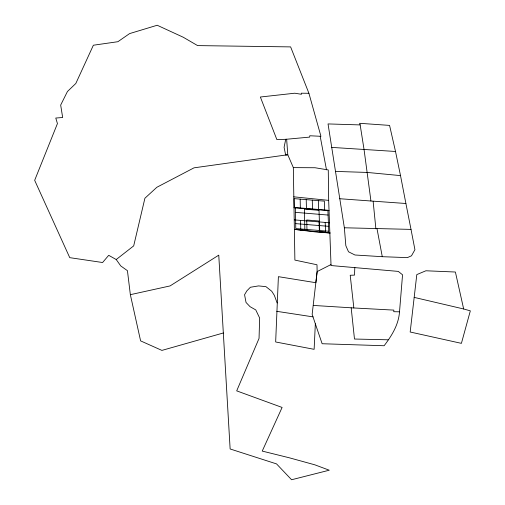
<?xml version="1.0" encoding="UTF-8"?>
<svg xmlns="http://www.w3.org/2000/svg" width="505" height="505" viewBox="0 0 505 505"><rect width="100%" height="100%" fill="white"/><g stroke="black" fill="none" stroke-linecap="round" stroke-linejoin="round"><path stroke-width="0.76" d="M293.336 167.628L315.044 167.742L328.269 169.945L328.667 200.371L331.002 264.563L317.134 271.583L315.871 282.712L278.394 276.664L275.661 341.973L314.123 349.327L315.335 323.825L312.153 314.287L317.134 271.583L316.988 264.765L294.888 260.094L293.336 167.628L287.774 154.738L286.651 139.279L276.866 139.595L260.359 97.017L294.768 93.21L301.441 94.284L301.239 93.21L308.915 93.286L320.94 136.306L309.773 135.757L309.704 137.101L285.716 139.323L284.088 147.34L285.66 155.029L287.774 154.738L194.034 167.83L156.847 187.279L144.91 198.238L133.692 245.884L116.219 259.538L108.708 255.315L102.591 262.518L69.747 257.657L34.668 180.317L57.437 123.586L55.771 118.044L62.664 117.501L60.676 105.078L67.436 91.512L75.819 83.477L93.368 45.223L117.886 41.707L129.608 33.595L157.194 25.25L183.239 37.237L197.607 45.601L290.621 46.896L308.915 93.286M354.813 267.48L354.51 275.111L350.211 275.263L353.847 307.968L393.856 310.114L393.767 311.705L399.518 311.806L402.548 274.808L398.306 271.406L331.021 265.542L331.002 264.563M414.182 297.388L416.802 274.594L425.904 270.775L455.396 272.025L463.659 308.978L470.332 310.859L461.406 343.356L410.174 332.006L414.182 297.388L463.659 308.978M399.518 311.806C398.59 324.841 391.785 335.673 384.116 345.742L322.139 343.735L315.335 323.825M223.33 332.978L161.909 350.401L140.605 340.881L130.353 294.674L127.437 270.68L120.771 265.946L116.219 259.538M130.353 294.674L170.071 285.925L218.76 255.151L230.135 448.97L276.544 463.906L291.587 479.75L329.26 470.212L314.823 464.821L289.182 457.757L262.234 451.091L282.106 407.447L236.693 390.864L259.046 338.407L259.646 318.011L255.764 309.912L250.063 306.686L246.036 302.47L244.559 294.718L246.907 290.811L250.392 287.257L258.566 285.906L265.946 286.657L271.747 291.259L274.348 295.362L277.15 302.975M344.353 227.78L411.013 229.39L414.927 249.704L411.493 255.801L407.383 257.626L382.279 256.691L354.946 255L348.5 251.774L345.837 245.695L344.353 227.78L328.035 123.927L360.166 124.918L364.073 149.669L370.941 201.003L405.9 203.496L411.013 229.39M388.143 339.802L354.485 339.032L351.177 307.798M335.472 171.41L367.261 172.439L400.515 175.607L405.9 203.496M400.515 175.607L395.51 151.475L331.425 147.378M313.296 305.43L353.847 307.968M339.707 198.724L370.941 201.003M294.327 219.89L329.632 222.787M295.703 223.633L328.553 226.322M294.024 207.776L329.108 210.68M295.532 212.359L328.08 215.048M293.752 196.824L328.667 200.371M276.759 311.326L313.018 316.881M360.166 124.918L359.604 123.302L389.57 125.404L395.51 151.475M377.039 228.866L382.279 256.691M320.208 136.4L326.483 169.819M373.132 201.343L375.884 228.822M324.709 210.314L324.349 201.141L294.112 198.623L294.245 207.795M325.188 222.427L325.561 231.921L319.368 231.416L319.015 221.001L306.718 219.991L306.977 230.406L300.772 229.901L300.582 220.407M319.716 230.52L319.015 210.32L304.389 209.108L304.85 229.302M318.314 200.636L318.63 209.809M312.273 200.138L312.538 209.31M306.219 199.633L306.447 208.805M300.172 199.128L300.349 208.3M330.068 233.007L316.162 232.01L294.56 229.396L330.068 233.007M328.761 231.252L295.779 228.563L295.457 207.555L327.884 210.244L328.761 231.252"/></g></svg>
